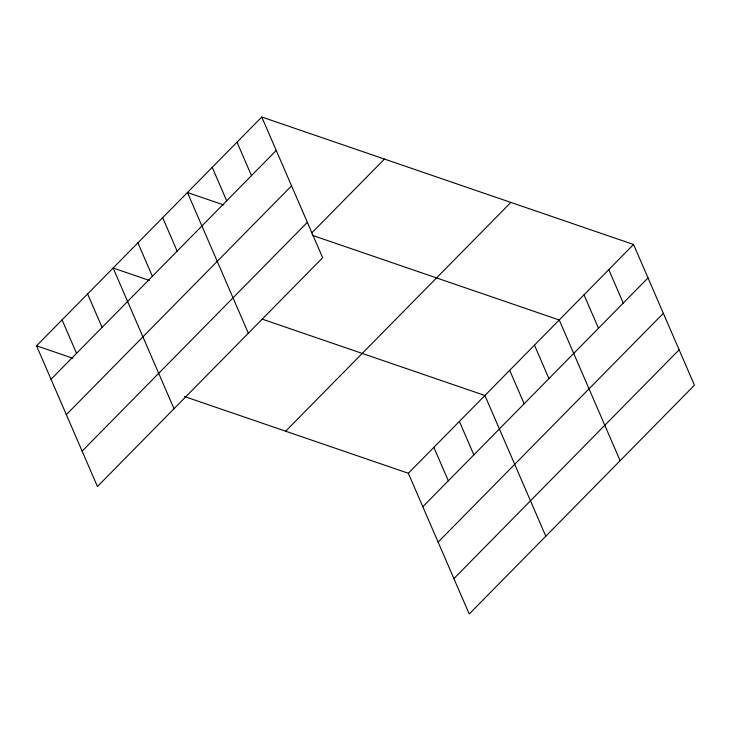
<?xml version="1.0" encoding="UTF-8"?>
<svg xmlns="http://www.w3.org/2000/svg" width="731" height="731" viewBox="0 0 731 731"><rect width="100%" height="100%" fill="white"/><g stroke="black" fill="none" stroke-linecap="round" stroke-linejoin="round"><path stroke-width="1.1" d="M261.771 117.006L322.663 257.723L97.442 486.517L36.55 345.809L261.771 117.006L633.558 244.483L694.45 385.191L469.229 613.994L408.337 473.277L184.523 396.54M51.024 379.261L276.245 150.458M66.338 414.651L291.568 185.857M82.128 451.128L307.349 222.325M311.735 232.951L384.46 159.075M285.647 431.217L510.868 202.414M408.337 473.277L633.558 244.483M422.81 506.729L648.032 277.926M438.125 542.128L663.346 313.325M453.905 578.596L679.136 349.793M223.723 204.945L187.447 192.509L248.339 333.226M312.247 235.3L559.233 319.986L620.126 460.694M149.398 280.457L113.122 268.012L174.015 408.73M262.146 319.109L484.909 395.489L545.801 536.198M36.55 345.809L72.826 358.245M608.786 269.648L623.26 303.1M584.005 294.812L598.488 328.265M534.462 345.151L548.935 378.603M509.69 370.315L524.164 403.768M459.388 421.421L473.862 454.865M433.858 447.345L448.331 480.797M236.999 142.179L251.473 175.623M212.228 167.344L226.701 200.797M162.675 217.683L177.149 251.126M137.903 242.847L152.377 276.3M87.601 293.944L102.075 327.397M62.071 319.876L76.554 353.329"/></g></svg>
